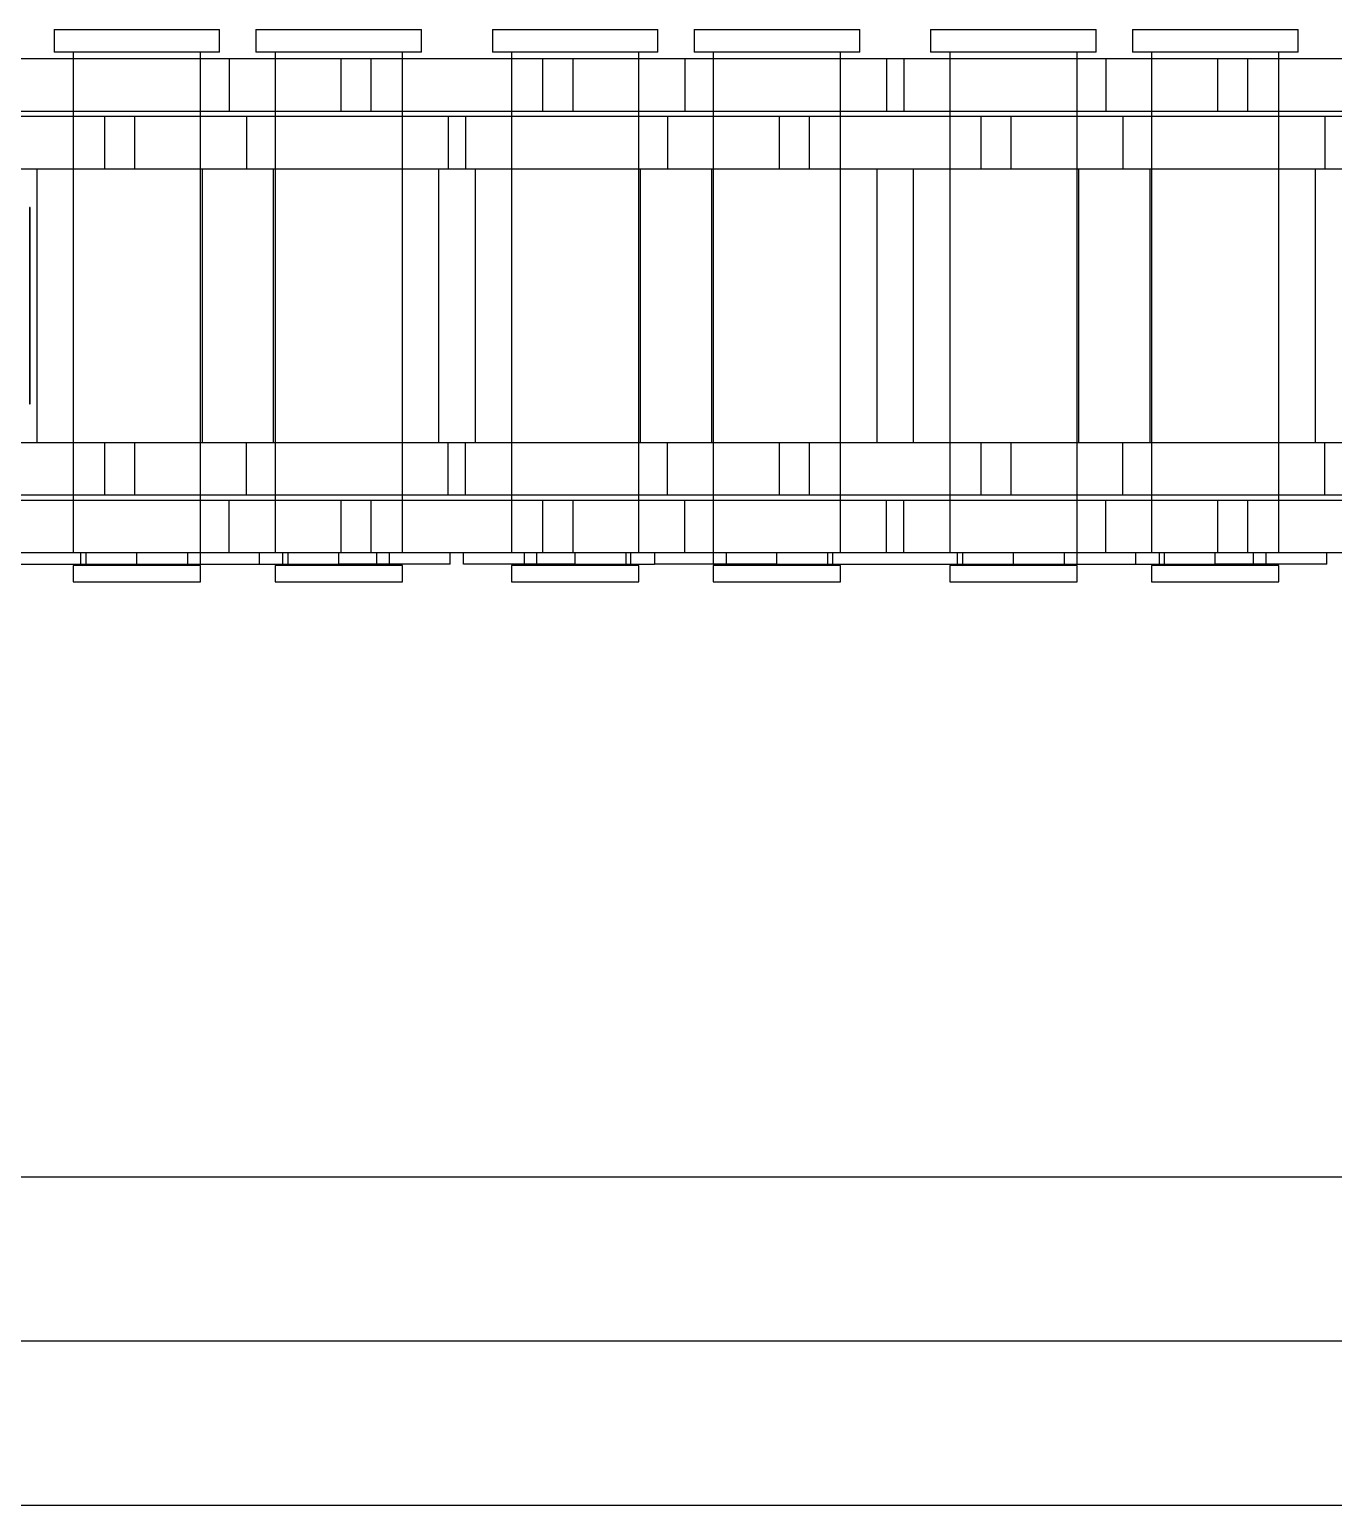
# Model space of a CAD drawing. Header units: metres. Extents: x 0 to 21025, y 0 to 14850.
# Drawn here: x 2696.32 to 2734.1, y 9046.62 to 9089.38 of the extents above; entities that cross this region are included whole.
import ezdxf

# ---------------------------------------------------------------- set-up
doc = ezdxf.new("R2010")
doc.units = ezdxf.units.M
doc.header["$LTSCALE"] = 25
doc.linetypes.add('HIDDEN2', pattern=[4.7625, 3.175, -1.5875])
doc.layers.add('SL4', color=4, linetype='Continuous')
doc.layers.add('ST1', color=7, linetype='HIDDEN2')

msp = doc.modelspace()

# ---------------------------------------------------------------- linework, layer by layer
at = {"layer": 'SL4'}
for p, q in [((2085.802, 9056.144), (2875.564, 9056.144)), ((2875.564, 9046.619), (1925.562, 9046.619))]:
    msp.add_line(p, q, dxfattribs=at)
at = {"layer": 'ST1'}
for p, q in [((2697.032, 9089.384), (2701.829, 9089.384)), ((2697.032, 9089.384), (2697.032, 9088.725)), ((2701.829, 9088.725), (2701.829, 9089.384)), ((2702.88, 9089.384), (2707.677, 9089.384)), ((2702.88, 9089.384), (2702.88, 9088.725)), ((2707.677, 9088.725), (2707.677, 9089.384)), ((2709.732, 9089.384), (2714.529, 9089.384)), ((2709.732, 9089.384), (2709.732, 9088.725)), ((2714.529, 9088.725), (2714.529, 9089.384)), ((2715.58, 9089.384), (2720.377, 9089.384)), ((2715.58, 9089.384), (2715.58, 9088.725)), ((2720.377, 9088.725), (2720.377, 9089.384)), ((2722.432, 9089.384), (2727.229, 9089.384)), ((2722.432, 9089.384), (2722.432, 9088.725)), ((2727.229, 9088.725), (2727.229, 9089.384)), ((2728.28, 9089.384), (2733.077, 9089.384)), ((2728.28, 9089.384), (2728.28, 9088.725)), ((2733.077, 9088.725), (2733.077, 9089.384)), ((2695.754, 9088.541), (2702.104, 9088.541)), ((2701.829, 9088.725), (2697.032, 9088.725)), ((2697.585, 9088.725), (2697.585, 9074.227)), ((2697.585, 9088.541), (2697.585, 9087.021)), ((2701.275, 9074.227), (2701.275, 9088.725)), ((2701.275, 9087.021), (2701.275, 9088.541)), ((2702.104, 9088.541), (2702.104, 9087.021)), ((2702.104, 9088.541), (2711.199, 9088.541)), ((2707.677, 9088.725), (2702.88, 9088.725)), ((2703.434, 9088.725), (2703.434, 9074.227)), ((2703.434, 9088.541), (2703.434, 9087.021)), ((2705.351, 9087.021), (2705.351, 9088.541)), ((2706.21, 9088.541), (2706.21, 9087.021)), ((2707.124, 9074.227), (2707.124, 9088.725)), ((2707.124, 9087.021), (2707.124, 9088.541)), ((2714.529, 9088.725), (2709.732, 9088.725)), ((2710.285, 9088.725), (2710.285, 9074.227)), ((2710.285, 9088.541), (2710.285, 9087.021)), ((2711.199, 9088.541), (2712.059, 9088.541)), ((2711.199, 9087.021), (2711.199, 9088.541)), ((2712.059, 9088.541), (2721.154, 9088.541)), ((2712.059, 9088.541), (2712.059, 9087.021)), ((2713.975, 9074.227), (2713.975, 9088.725)), ((2713.975, 9087.021), (2713.975, 9088.541)), ((2715.305, 9088.541), (2715.305, 9087.021)), ((2720.377, 9088.725), (2715.58, 9088.725)), ((2716.134, 9088.725), (2716.134, 9074.227)), ((2716.134, 9088.541), (2716.134, 9087.021)), ((2719.824, 9074.227), (2719.824, 9088.725)), ((2719.824, 9087.021), (2719.824, 9088.541)), ((2721.154, 9088.541), (2721.154, 9087.021)), ((2721.154, 9088.541), (2727.504, 9088.541)), ((2721.655, 9088.541), (2721.655, 9087.021)), ((2727.229, 9088.725), (2722.432, 9088.725)), ((2722.985, 9088.725), (2722.985, 9074.227)), ((2722.985, 9088.541), (2722.985, 9087.021)), ((2726.675, 9074.227), (2726.675, 9088.725)), ((2726.675, 9087.021), (2726.675, 9088.541)), ((2727.504, 9088.541), (2727.504, 9087.021)), ((2727.504, 9088.541), (2736.599, 9088.541)), ((2733.077, 9088.725), (2728.28, 9088.725)), ((2728.834, 9088.725), (2728.834, 9074.227)), ((2728.834, 9088.541), (2728.834, 9087.021)), ((2730.75, 9087.021), (2730.75, 9088.541)), ((2731.61, 9088.541), (2731.61, 9087.021)), ((2732.524, 9074.227), (2732.524, 9088.725)), ((2732.524, 9087.021), (2732.524, 9088.541)), ((2689.404, 9086.869), (2698.499, 9086.869)), ((2695.754, 9087.021), (2702.104, 9087.021)), ((2697.585, 9086.869), (2697.585, 9085.349)), ((2698.499, 9086.869), (2699.359, 9086.869)), ((2698.499, 9085.349), (2698.499, 9086.869)), ((2699.359, 9086.869), (2708.454, 9086.869)), ((2699.359, 9086.869), (2699.359, 9085.349)), ((2701.275, 9085.349), (2701.275, 9086.869)), ((2702.104, 9087.021), (2711.199, 9087.021)), ((2702.605, 9086.869), (2702.605, 9085.349)), ((2703.434, 9086.869), (2703.434, 9085.349)), ((2707.124, 9085.349), (2707.124, 9086.869)), ((2708.454, 9086.869), (2708.454, 9085.349)), ((2708.454, 9086.869), (2714.804, 9086.869)), ((2708.955, 9086.869), (2708.955, 9085.349)), ((2710.285, 9086.869), (2710.285, 9085.349)), ((2711.199, 9087.021), (2712.059, 9087.021)), ((2712.059, 9087.021), (2721.154, 9087.021)), ((2713.975, 9085.349), (2713.975, 9086.869)), ((2714.804, 9086.869), (2714.804, 9085.349)), ((2714.804, 9086.869), (2723.899, 9086.869)), ((2716.134, 9086.869), (2716.134, 9085.349)), ((2718.05, 9085.349), (2718.05, 9086.869)), ((2718.91, 9086.869), (2718.91, 9085.349)), ((2719.824, 9085.349), (2719.824, 9086.869)), ((2721.154, 9087.021), (2727.504, 9087.021)), ((2722.985, 9086.869), (2722.985, 9085.349)), ((2723.899, 9086.869), (2724.759, 9086.869)), ((2723.899, 9085.349), (2723.899, 9086.869)), ((2724.759, 9086.869), (2733.854, 9086.869)), ((2724.759, 9086.869), (2724.759, 9085.349)), ((2726.675, 9085.349), (2726.675, 9086.869)), ((2727.504, 9087.021), (2736.599, 9087.021)), ((2728.005, 9086.869), (2728.005, 9085.349)), ((2728.834, 9086.869), (2728.834, 9085.349)), ((2732.524, 9085.349), (2732.524, 9086.869)), ((2733.854, 9086.869), (2733.854, 9085.349)), ((2733.854, 9086.869), (2740.204, 9086.869)), ((2689.404, 9085.349), (2698.499, 9085.349)), ((2696.539, 9077.419), (2696.539, 9085.349)), ((2697.585, 9085.349), (2697.585, 9077.419)), ((2698.499, 9085.349), (2699.359, 9085.349)), ((2699.359, 9085.349), (2708.454, 9085.349)), ((2701.275, 9077.419), (2701.275, 9085.349)), ((2701.319, 9085.349), (2701.319, 9077.419)), ((2703.39, 9077.419), (2703.39, 9085.349)), ((2703.434, 9085.349), (2703.434, 9077.419)), ((2707.124, 9077.419), (2707.124, 9085.349)), ((2708.17, 9085.349), (2708.17, 9077.419)), ((2708.454, 9085.349), (2714.804, 9085.349)), ((2709.239, 9077.419), (2709.239, 9085.349)), ((2710.285, 9085.349), (2710.285, 9077.419)), ((2713.975, 9077.419), (2713.975, 9085.349)), ((2714.019, 9085.349), (2714.019, 9077.419)), ((2714.804, 9085.349), (2723.899, 9085.349)), ((2716.09, 9077.419), (2716.09, 9085.349)), ((2716.134, 9085.349), (2716.134, 9077.419)), ((2719.824, 9077.419), (2719.824, 9085.349)), ((2720.87, 9085.349), (2720.87, 9077.419)), ((2721.939, 9077.419), (2721.939, 9085.349)), ((2722.985, 9085.349), (2722.985, 9077.419)), ((2723.899, 9085.349), (2724.759, 9085.349)), ((2724.759, 9085.349), (2733.854, 9085.349)), ((2726.675, 9077.419), (2726.675, 9085.349)), ((2726.719, 9085.349), (2726.719, 9077.419)), ((2728.79, 9077.419), (2728.79, 9085.349)), ((2728.834, 9085.349), (2728.834, 9077.419)), ((2732.524, 9077.419), (2732.524, 9085.349)), ((2733.57, 9085.349), (2733.57, 9077.419)), ((2733.854, 9085.349), (2740.204, 9085.349)), ((2696.321, 9084.227), (2696.321, 9078.541)), ((2696.344, 9084.227), (2696.321, 9084.227)), ((2696.344, 9078.541), (2696.344, 9084.227)), ((2696.321, 9078.541), (2696.344, 9078.541)), ((2689.404, 9077.419), (2698.499, 9077.419)), ((2697.585, 9077.419), (2697.585, 9075.899)), ((2698.499, 9077.419), (2699.359, 9077.419)), ((2698.499, 9075.899), (2698.499, 9077.419)), ((2699.359, 9077.419), (2708.454, 9077.419)), ((2699.359, 9077.419), (2699.359, 9075.899)), ((2701.275, 9075.899), (2701.275, 9077.419)), ((2702.605, 9075.899), (2702.605, 9077.419)), ((2703.434, 9077.419), (2703.434, 9075.899)), ((2707.124, 9075.899), (2707.124, 9077.419)), ((2708.454, 9075.899), (2708.454, 9077.419)), ((2708.454, 9077.419), (2714.804, 9077.419)), ((2708.955, 9075.899), (2708.955, 9077.419)), ((2710.285, 9077.419), (2710.285, 9075.899)), ((2713.975, 9075.899), (2713.975, 9077.419)), ((2714.804, 9075.899), (2714.804, 9077.419)), ((2714.804, 9077.419), (2723.899, 9077.419)), ((2716.134, 9077.419), (2716.134, 9075.899)), ((2718.05, 9075.899), (2718.05, 9077.419)), ((2718.91, 9077.419), (2718.91, 9075.899)), ((2719.824, 9075.899), (2719.824, 9077.419)), ((2722.985, 9077.419), (2722.985, 9075.899)), ((2723.899, 9077.419), (2724.759, 9077.419)), ((2723.899, 9075.899), (2723.899, 9077.419)), ((2724.759, 9077.419), (2733.854, 9077.419)), ((2724.759, 9077.419), (2724.759, 9075.899)), ((2726.675, 9075.899), (2726.675, 9077.419)), ((2728.005, 9075.899), (2728.005, 9077.419)), ((2728.834, 9077.419), (2728.834, 9075.899)), ((2732.524, 9075.899), (2732.524, 9077.419)), ((2733.854, 9075.899), (2733.854, 9077.419)), ((2733.854, 9077.419), (2740.204, 9077.419)), ((2689.404, 9075.899), (2698.499, 9075.899)), ((2695.754, 9075.747), (2702.104, 9075.747)), ((2697.585, 9075.747), (2697.585, 9074.227)), ((2698.499, 9075.899), (2699.359, 9075.899)), ((2699.359, 9075.899), (2708.454, 9075.899)), ((2701.275, 9073.894), (2701.275, 9075.747)), ((2702.104, 9074.227), (2702.104, 9075.747)), ((2702.104, 9075.747), (2711.199, 9075.747)), ((2703.434, 9075.747), (2703.434, 9074.227)), ((2705.351, 9074.227), (2705.351, 9075.747)), ((2706.21, 9075.747), (2706.21, 9074.227)), ((2707.124, 9074.227), (2707.124, 9075.747)), ((2708.454, 9075.899), (2714.804, 9075.899)), ((2710.285, 9075.747), (2710.285, 9074.227)), ((2711.199, 9075.747), (2712.059, 9075.747)), ((2711.199, 9074.227), (2711.199, 9075.747)), ((2712.059, 9075.747), (2721.154, 9075.747)), ((2712.059, 9075.747), (2712.059, 9074.227)), ((2713.975, 9074.227), (2713.975, 9075.747)), ((2714.804, 9075.899), (2723.899, 9075.899)), ((2715.305, 9074.227), (2715.305, 9075.747)), ((2716.134, 9075.747), (2716.134, 9073.894)), ((2719.824, 9074.227), (2719.824, 9075.747)), ((2721.154, 9074.227), (2721.154, 9075.747)), ((2721.154, 9075.747), (2727.504, 9075.747)), ((2721.655, 9074.227), (2721.655, 9075.747)), ((2722.985, 9075.747), (2722.985, 9074.227)), ((2723.899, 9075.899), (2724.759, 9075.899)), ((2724.759, 9075.899), (2733.854, 9075.899)), ((2726.675, 9073.894), (2726.675, 9075.747)), ((2727.504, 9074.227), (2727.504, 9075.747)), ((2727.504, 9075.747), (2736.599, 9075.747)), ((2728.834, 9075.747), (2728.834, 9074.227)), ((2730.75, 9074.227), (2730.75, 9075.747)), ((2731.61, 9075.747), (2731.61, 9074.227)), ((2732.524, 9074.227), (2732.524, 9075.747)), ((2733.854, 9075.899), (2740.204, 9075.899)), ((2692.579, 9073.894), (2705.279, 9073.894)), ((2695.754, 9074.227), (2702.104, 9074.227)), ((2697.811, 9073.894), (2697.811, 9074.227)), ((2697.955, 9074.227), (2697.955, 9073.858)), ((2699.431, 9073.894), (2699.431, 9074.227)), ((2700.907, 9073.858), (2700.907, 9074.227)), ((2702.104, 9074.227), (2711.199, 9074.227)), ((2702.983, 9073.894), (2702.983, 9074.227)), ((2703.66, 9073.894), (2703.66, 9074.227)), ((2703.803, 9074.227), (2703.803, 9073.858)), ((2705.279, 9073.894), (2705.279, 9074.227)), ((2708.509, 9073.894), (2705.279, 9073.894)), ((2706.386, 9073.894), (2706.386, 9074.227)), ((2706.755, 9073.858), (2706.755, 9074.227)), ((2708.509, 9073.894), (2708.509, 9074.227)), ((2708.9, 9073.894), (2708.9, 9074.227)), ((2712.13, 9073.894), (2708.9, 9073.894)), ((2710.654, 9074.227), (2710.654, 9073.858)), ((2711.023, 9073.894), (2711.023, 9074.227)), ((2711.199, 9074.227), (2712.059, 9074.227)), ((2712.059, 9074.227), (2721.154, 9074.227)), ((2712.13, 9073.894), (2712.13, 9074.227)), ((2712.13, 9073.894), (2714.427, 9073.894)), ((2713.606, 9073.858), (2713.606, 9074.227)), ((2713.749, 9073.894), (2713.749, 9074.227)), ((2714.427, 9074.227), (2714.427, 9073.894)), ((2717.979, 9073.894), (2714.427, 9073.894)), ((2716.503, 9074.227), (2716.503, 9073.858)), ((2717.979, 9073.894), (2717.979, 9074.227)), ((2717.979, 9073.894), (2730.679, 9073.894)), ((2719.455, 9073.858), (2719.455, 9074.227)), ((2719.598, 9073.894), (2719.598, 9074.227)), ((2721.154, 9074.227), (2727.504, 9074.227)), ((2723.211, 9073.894), (2723.211, 9074.227)), ((2723.354, 9074.227), (2723.354, 9073.858)), ((2724.83, 9073.894), (2724.83, 9074.227)), ((2726.306, 9073.858), (2726.306, 9074.227)), ((2727.504, 9074.227), (2736.599, 9074.227)), ((2728.382, 9073.894), (2728.382, 9074.227)), ((2729.06, 9073.894), (2729.06, 9074.227)), ((2729.203, 9074.227), (2729.203, 9073.858)), ((2730.679, 9073.894), (2730.679, 9074.227)), ((2733.909, 9073.894), (2730.679, 9073.894)), ((2731.786, 9073.894), (2731.786, 9074.227)), ((2732.155, 9073.858), (2732.155, 9074.227)), ((2733.909, 9073.894), (2733.909, 9074.227)), ((2701.275, 9073.858), (2697.585, 9073.858)), ((2697.585, 9073.858), (2697.585, 9073.384)), ((2701.275, 9073.384), (2701.275, 9073.858)), ((2707.124, 9073.858), (2703.434, 9073.858)), ((2703.434, 9073.858), (2703.434, 9073.384)), ((2707.124, 9073.384), (2707.124, 9073.858)), ((2713.975, 9073.858), (2710.285, 9073.858)), ((2710.285, 9073.858), (2710.285, 9073.384)), ((2713.975, 9073.384), (2713.975, 9073.858)), ((2719.824, 9073.858), (2716.134, 9073.858)), ((2716.134, 9073.858), (2716.134, 9073.384)), ((2719.824, 9073.384), (2719.824, 9073.858)), ((2726.675, 9073.858), (2722.985, 9073.858)), ((2722.985, 9073.858), (2722.985, 9073.384)), ((2726.675, 9073.384), (2726.675, 9073.858)), ((2732.524, 9073.858), (2728.834, 9073.858)), ((2728.834, 9073.858), (2728.834, 9073.384)), ((2732.524, 9073.384), (2732.524, 9073.858)), ((2697.585, 9073.384), (2701.275, 9073.384)), ((2703.434, 9073.384), (2707.124, 9073.384)), ((2710.285, 9073.384), (2713.975, 9073.384)), ((2716.134, 9073.384), (2719.824, 9073.384)), ((2722.985, 9073.384), (2726.675, 9073.384)), ((2728.834, 9073.384), (2732.524, 9073.384)), ((2085.802, 9056.144), (2875.564, 9056.144)), ((2875.564, 9051.381), (1875.564, 9051.381))]:
    msp.add_line(p, q, dxfattribs=at)

doc.saveas('drawing.dxf')
